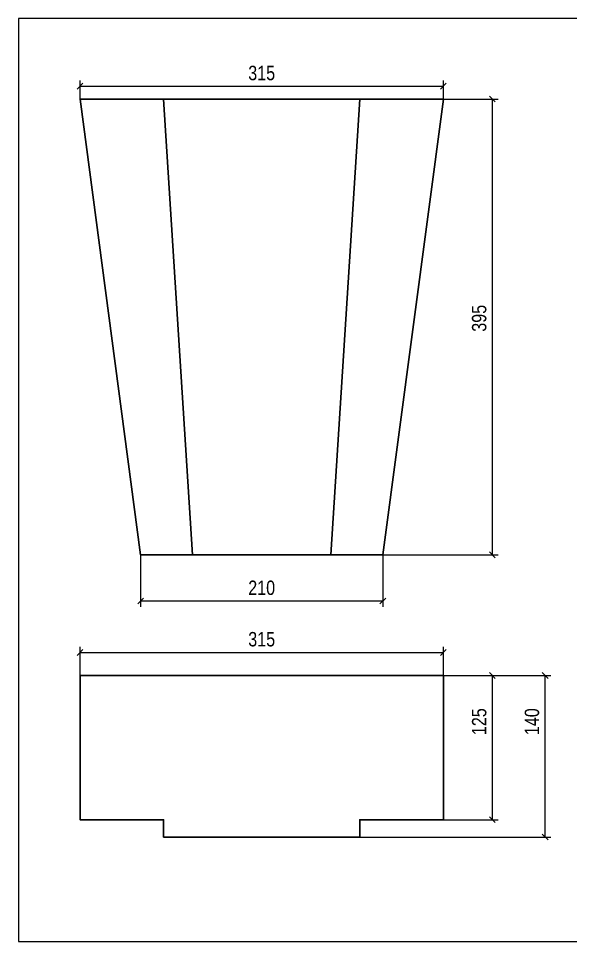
# Model space of a CAD drawing. Header units: inches. Extents: x 35639 to 36727, y 5858 to 6658.
# Drawn here: x 35639 to 36118, y 5858 to 6658 of the extents above; entities that cross this region are included whole.
import ezdxf

# ---------------------------------------------------------------- set-up
doc = ezdxf.new("R2010")
doc.units = ezdxf.units.IN
doc.header["$MEASUREMENT"] = 0
doc.layers.add('Профиль', color=7, linetype='Continuous', lineweight=30)
doc.layers.add('Размеры', color=5, linetype='Continuous', lineweight=9)
doc.styles.add('Размер', font='ARIAL.TTF', dxfattribs={"width": 0.8})
doc.dimstyles.new('Модель 1_4', dxfattribs={"dimtxt": 12.5, "dimasz": 5, "dimexe": 5, "dimexo": 0, "dimgap": 5, "dimtad": 1, "dimtoh": 1, "dimdec": 0, "dimtxsty": 'Размер', "dimblk": 'OBLIQUE', "dimcen": 5, "dimadec": 0, "dimazin": 0, "dimtfac": 1, "dimtdec": 0, "dimtmove": 1, "dimatfit": 2, "dimldrblk": 'DOT', "dimfxl": 0, "dimarcsym": 0})

# ---------------------------------------------------------------- blocks, each defined once
blk = doc.blocks.new('_Oblique')
at = {"color": 0, "linetype": 'ByBlock', "lineweight": -2}
blk.add_line((-0.5, -0.5), (0.5, 0.5), dxfattribs=at)
blk = doc.blocks.new('*D15')
at = {"layer": 'Defpoints', "color": 0}
for p in [(36007.68, 6108.68), (35692.68, 6088.68, 395), (36007.68, 6088.68, 395)]:
    blk.add_point(p, dxfattribs=at)
at = {"layer": 'Размеры', "color": 0, "lineweight": -2}
for p, q in [((35692.68, 6088.68), (35692.68, 6113.68)), ((36007.68, 6088.68), (36007.68, 6113.68)), ((35692.68, 6108.68), (36007.68, 6108.68))]:
    blk.add_line(p, q, dxfattribs=at)
at = {"layer": 'Размеры', "color": 0, "lineweight": -2, "xscale": 5, "yscale": 5, "zscale": 5, "rotation": 180}
blk.add_blockref('_Oblique', (35692.68, 6108.68), dxfattribs=at)
at = {"layer": 'Размеры', "color": 0, "lineweight": -2, "xscale": 5, "yscale": 5, "zscale": 5}
blk.add_blockref('_Oblique', (36007.68, 6108.68), dxfattribs=at)
at = {"layer": 'Размеры', "color": 0, "insert": (35850.18, 6120.07), "char_height": 12.5, "attachment_point": 5, "style": 'Размер'}
blk.add_mtext('315', dxfattribs=at)
blk = doc.blocks.new('_Dot')
at = {"color": 0, "linetype": 'ByBlock', "lineweight": -2}
blk.add_line((-0.5, 0), (-1, 0), dxfattribs=at)
at = {"color": 0, "linetype": 'ByBlock', "const_width": 0.5}
blk.add_lwpolyline([(-0.25, 0, 1), (0.25, 0, 1)], format="xyb", close=True, dxfattribs=at)
blk = doc.blocks.new('*D16')
at = {"layer": 'Defpoints', "color": 0}
for p in [(36007.68, 6599.42), (35692.68, 6588.28), (36007.68, 6588.28)]:
    blk.add_point(p, dxfattribs=at)
at = {"layer": 'Размеры', "color": 0, "lineweight": -2}
for p, q in [((35692.68, 6588.28), (35692.68, 6604.42)), ((36007.68, 6588.28), (36007.68, 6604.42)), ((35692.68, 6599.42), (36007.68, 6599.42))]:
    blk.add_line(p, q, dxfattribs=at)
at = {"layer": 'Размеры', "color": 0, "lineweight": -2, "xscale": 5, "yscale": 5, "zscale": 5, "rotation": 180}
blk.add_blockref('_Oblique', (35692.68, 6599.42), dxfattribs=at)
at = {"layer": 'Размеры', "color": 0, "lineweight": -2, "xscale": 5, "yscale": 5, "zscale": 5}
blk.add_blockref('_Oblique', (36007.68, 6599.42), dxfattribs=at)
at = {"layer": 'Размеры', "color": 0, "insert": (35850.18, 6610.8), "char_height": 12.5, "attachment_point": 5, "style": 'Размер'}
blk.add_mtext('315', dxfattribs=at)
blk = doc.blocks.new('*D17')
at = {"layer": 'Defpoints', "color": 0}
for p in [(36007.68, 6588.28), (36050.18, 6588.28), (35955.18, 6193.28)]:
    blk.add_point(p, dxfattribs=at)
at = {"layer": 'Размеры', "color": 0, "lineweight": -2}
for p, q in [((36007.68, 6588.28), (36055.18, 6588.28)), ((36050.18, 6193.28), (36050.18, 6588.28)), ((35955.18, 6193.28), (36055.18, 6193.28))]:
    blk.add_line(p, q, dxfattribs=at)
at = {"layer": 'Размеры', "color": 0, "lineweight": -2, "xscale": 5, "yscale": 5, "zscale": 5}
for p, rotation in [((36050.18, 6588.28), 90), ((36050.18, 6193.28), 270)]:
    blk.add_blockref('_Oblique', p, dxfattribs=dict(at, rotation=rotation))
at = {"layer": 'Размеры', "color": 0, "insert": (36038.8, 6398.28), "char_height": 12.5, "attachment_point": 5, "rotation": 90, "style": 'Размер'}
blk.add_mtext('395', dxfattribs=at)
blk = doc.blocks.new('*D18')
at = {"layer": 'Defpoints', "color": 0}
for p in [(35745.18, 6193.28), (35955.18, 6193.28), (35955.18, 6153.28)]:
    blk.add_point(p, dxfattribs=at)
at = {"layer": 'Размеры', "color": 0, "lineweight": -2}
for p, q in [((35745.18, 6193.28), (35745.18, 6148.28)), ((35955.18, 6193.28), (35955.18, 6148.28)), ((35745.18, 6153.28), (35955.18, 6153.28))]:
    blk.add_line(p, q, dxfattribs=at)
at = {"layer": 'Размеры', "color": 0, "lineweight": -2, "xscale": 5, "yscale": 5, "zscale": 5, "rotation": 180}
blk.add_blockref('_Oblique', (35745.18, 6153.28), dxfattribs=at)
at = {"layer": 'Размеры', "color": 0, "lineweight": -2, "xscale": 5, "yscale": 5, "zscale": 5}
blk.add_blockref('_Oblique', (35955.18, 6153.28), dxfattribs=at)
at = {"layer": 'Размеры', "color": 0, "insert": (35850.18, 6164.67), "char_height": 12.5, "attachment_point": 5, "style": 'Размер'}
blk.add_mtext('210', dxfattribs=at)
blk = doc.blocks.new('*D22')
at = {"layer": 'Defpoints', "color": 0}
for p in [(36007.68, 6088.68), (36050.18, 6088.68), (36007.68, 5963.68, 395)]:
    blk.add_point(p, dxfattribs=at)
at = {"layer": 'Размеры', "color": 0, "lineweight": -2}
for p, q in [((36007.68, 6088.68), (36055.18, 6088.68)), ((36050.18, 5963.68), (36050.18, 6088.68)), ((36007.68, 5963.68), (36055.18, 5963.68))]:
    blk.add_line(p, q, dxfattribs=at)
at = {"layer": 'Размеры', "color": 0, "lineweight": -2, "xscale": 5, "yscale": 5, "zscale": 5}
for p, rotation in [((36050.18, 6088.68), 90), ((36050.18, 5963.68), 270)]:
    blk.add_blockref('_Oblique', p, dxfattribs=dict(at, rotation=rotation))
at = {"layer": 'Размеры', "color": 0, "insert": (36038.8, 6048.68), "char_height": 12.5, "attachment_point": 5, "rotation": 90, "style": 'Размер'}
blk.add_mtext('125', dxfattribs=at)
blk = doc.blocks.new('*D25')
at = {"layer": 'Defpoints', "color": 0}
for p in [(36007.68, 6088.68), (36095.95, 6088.68), (35935.18, 5948.68, 395)]:
    blk.add_point(p, dxfattribs=at)
at = {"layer": 'Размеры', "color": 0, "lineweight": -2}
for p, q in [((36007.68, 6088.68), (36100.95, 6088.68)), ((36095.95, 5948.68), (36095.95, 6088.68)), ((35935.18, 5948.68), (36100.95, 5948.68))]:
    blk.add_line(p, q, dxfattribs=at)
at = {"layer": 'Размеры', "color": 0, "lineweight": -2, "xscale": 5, "yscale": 5, "zscale": 5}
for p, rotation in [((36095.95, 6088.68), 90), ((36095.95, 5948.68), 270)]:
    blk.add_blockref('_Oblique', p, dxfattribs=dict(at, rotation=rotation))
at = {"layer": 'Размеры', "color": 0, "insert": (36084.57, 6048.68), "char_height": 12.5, "attachment_point": 5, "rotation": 90, "style": 'Размер'}
blk.add_mtext('140', dxfattribs=at)

msp = doc.modelspace()

# ---------------------------------------------------------------- linework, layer by layer
for points in [[(36727.29, 6658.14), (35639.29, 6658.14)], [(35639.29, 6658.14), (35639.29, 5858.14)], [(35639.29, 5858.14), (36727.29, 5858.14)]]:
    msp.add_lwpolyline(points)
at = {"layer": 'Профиль'}
for points in [[(35692.68, 6588.28), (35745.18, 6193.28), (35955.18, 6193.28), (36007.68, 6588.28)], [(35765.18, 6588.28), (35790.18, 6193.28), (35910.18, 6193.28), (35935.18, 6588.28)]]:
    msp.add_lwpolyline(points, close=True, dxfattribs=at)
at = {"layer": 'Профиль', "elevation": 395}
msp.add_lwpolyline([(35692.68, 6088.68), (35692.68, 5963.68), (35765.18, 5963.68), (35765.18, 5948.68), (35935.18, 5948.68), (35935.18, 5963.68), (36007.68, 5963.68), (36007.68, 6088.68)], close=True, dxfattribs=at)

# ---------------------------------------------------------------- dimensions: what is measured, and where the dimension line sits
at = {"layer": 'Размеры'}
for base, p1, p2, picture, middle in [((36007.68, 6599.42), (35692.68, 6588.28), (36007.68, 6588.28), '*D16', (35850.18, 6599.42)), ((35955.18, 6153.28), (35745.18, 6193.28), (35955.18, 6193.28), '*D18', (35850.18, 6153.28)), ((36007.68, 6108.68), (35692.68, 6088.68, 395), (36007.68, 6088.68, 395), '*D15', (35850.18, 6108.68))]:
    dim = msp.add_linear_dim(base=base, p1=p1, p2=p2, dimstyle='Модель 1_4', dxfattribs=at)
    dim.commit()
    dim.dimension.update_dxf_attribs({"geometry": picture, "text_midpoint": middle, "dimtype": 160})
for base, p1, p2, picture, middle in [((36050.18, 6588.28), (35955.18, 6193.28), (36007.68, 6588.28), '*D17', (36050.18, 6398.28)), ((36095.95, 6088.68), (35935.18, 5948.68, 395), (36007.68, 6088.68), '*D25', (36095.95, 6048.68)), ((36050.18, 6088.68), (36007.68, 5963.68, 395), (36007.68, 6088.68), '*D22', (36050.18, 6048.68))]:
    dim = msp.add_linear_dim(base=base, p1=p1, p2=p2, angle=90, dimstyle='Модель 1_4', dxfattribs=at)
    dim.commit()
    dim.dimension.update_dxf_attribs({"geometry": picture, "text_midpoint": middle, "dimtype": 160})

doc.saveas('drawing.dxf')
